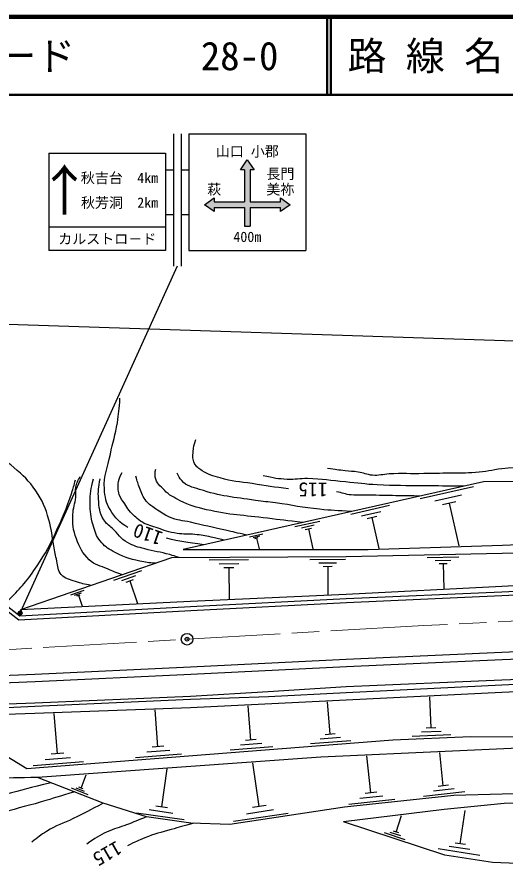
# Model space of a CAD drawing. Units: millimetres, scale not verified. Extents: x 40000 to 680000, y 20000 to 380000.
# Drawn here: x 137896 to 200618, y 270951 to 380000 of the extents above; entities that cross this region are included whole.
import ezdxf
from ezdxf.enums import TextEntityAlignment as Align

# ---------------------------------------------------------------- set-up
doc = ezdxf.new("R2010")
doc.units = ezdxf.units.MM
doc.header["$LTSCALE"] = 1000
doc.header["$PDMODE"] = 32
doc.header["$PDSIZE"] = 500
doc.linetypes.add('CHAIN', pattern=[18.5, 12, -1.5, 3.5, -1.5])
for name, color, linetype, lineweight in [('M-BGD', 7, 'Continuous', 25), ('M-BMK', 2, 'CHAIN', 13), ('M-BMK-SRVR', 3, 'Continuous', 25), ('M-STR-STRC', 7, 'Continuous', 25), ('M-TTL', 2, 'Continuous', 140), ('M-TTL-LINE', 7, 'Continuous', 50)]:
    doc.layers.add(name, color=color, linetype=linetype, lineweight=lineweight)
doc.layers.add('M-TTL-TXT', color=7, linetype='Continuous')
doc.styles.add('ＭＳ ゴシック', font='')
doc.styles.get('ＭＳ ゴシック').set_extended_font_data('MS Gothic')

msp = doc.modelspace()

# ---------------------------------------------------------------- hatches: boundary and pattern name
at = {"layer": 'M-STR-STRC'}
msp.add_hatch(color=256, dxfattribs=at).paths.add_polyline_path([(163250, 356760), (163250, 356260), (167125, 356260), (167125, 360385), (166625, 360385), (167500, 361635), (168375, 360385), (167875, 360385), (167875, 356260), (171750, 356260), (171750, 356760), (173000, 355885), (171750, 355010), (171750, 355510), (167875, 355510), (167875, 353135), (167125, 353135), (167125, 355510), (163250, 355510), (163250, 355010), (162000, 355885)])

# ---------------------------------------------------------------- linework, layer by layer
at = {"layer": 'M-BGD'}
for p, q in [((469131, 329471), (60729, 343036)), ((189709, 318169), (196570, 319714)), ((191579, 317869), (195009, 318642)), ((192591, 317377), (194306, 317763)), ((193448, 317570), (194684, 312081)), ((180798, 316163), (185774, 317283)), ((182154, 315945), (184642, 316505)), ((173610, 314544), (176809, 315264)), ((182888, 315588), (184132, 315868)), ((183510, 315728), (184406, 311747)), ((174482, 314404), (176081, 314764)), ((174954, 314175), (175753, 314355)), ((175354, 314265), (175930, 311706)), ((167766, 313228), (169476, 313613)), ((168232, 313153), (169087, 313346)), ((168484, 313030), (168912, 313127)), ((168698, 313078), (169006, 311710)), ((162595, 310278), (167654, 310302)), ((163862, 309778), (166392, 309790)), ((175552, 310341), (180101, 310363)), ((176691, 309892), (178966, 309903)), ((190614, 310583), (194683, 310669)), ((191640, 310198), (193675, 310240)), ((192157, 309801), (193174, 309823)), ((192666, 309812), (192734, 306557)), ((150334, 307675), (153961, 308928)), ((164497, 309275), (165762, 309281)), ((165129, 309278), (165149, 305231)), ((177262, 309440), (178400, 309445)), ((177831, 309443), (177849, 305803)), ((151366, 307625), (153179, 308252)), ((151944, 307419), (152851, 307733)), ((152398, 307576), (153400, 304674)), ((144813, 305767), (146552, 306368)), ((145308, 305744), (146177, 306044)), ((145585, 305645), (146020, 305795)), ((145802, 305720), (146283, 304329)), ((138336, 303847), (138283, 303039)), ((191122, 288678), (190948, 292680)), ((167960, 287133), (167614, 291529)), ((178136, 287872), (177809, 292021)), ((143105, 285372), (142697, 290545)), ((156010, 286276), (155638, 291008)), ((178784, 287923), (177487, 287821)), ((192394, 288232), (189893, 288124)), ((191747, 288705), (190497, 288651)), ((168647, 287187), (167273, 287079)), ((180811, 287039), (175624, 286631)), ((179473, 287455), (176880, 287251)), ((193667, 287786), (188664, 287569)), ((157536, 285801), (154578, 285569)), ((156750, 286335), (155271, 286218)), ((170794, 286250), (165299, 285818)), ((169377, 286692), (166629, 286475)), ((144772, 284852), (141539, 284598)), ((143913, 285435), (142296, 285308)), ((159061, 285326), (153146, 284861)), ((183388, 280358), (182872, 285088)), ((192689, 281253), (192225, 285513)), ((146440, 284333), (139973, 283824)), ((169025, 278590), (168190, 284195)), ((146138, 280957), (146808, 282680)), ((156495, 278541), (157183, 283412)), ((147047, 280107), (144893, 280945)), ((146592, 280532), (145515, 280951)), ((146407, 280852), (145868, 281062)), ((184127, 280439), (182649, 280277)), ((195468, 280479), (190143, 279898)), ((194079, 280866), (191416, 280576)), ((193355, 281326), (192024, 281181)), ((186474, 279498), (180561, 278853)), ((184931, 279928), (181975, 279605)), ((157931, 277717), (154886, 278147)), ((157256, 278433), (155733, 278648)), ((170881, 278151), (167378, 277629)), ((169901, 278721), (168150, 278460)), ((159367, 276893), (153278, 277753)), ((172737, 277711), (165731, 276667)), ((186633, 275305), (187334, 277441)), ((194858, 273797), (195513, 278068)), ((187793, 274333), (185123, 275209)), ((187213, 274819), (185878, 275257)), ((186967, 275196), (186300, 275414)), ((195525, 273695), (194191, 273899)), ((197363, 272320), (192025, 273139)), ((196111, 273058), (193441, 273468))]:
    msp.add_line(p, q, dxfattribs=at)
for points in [[(233495, 314187), (204701, 320334), (197840, 320308), (159249, 311618)], [(280229, 309424), (270232, 308963), (260222, 308534), (250226, 308106), (240217, 307681), (230230, 307275), (220234, 306583), (200212, 305650), (180224, 304766), (160231, 303744), (138126, 302534), (121611, 315358), (120398, 315601), (106730, 316498), (82828, 311109), (60641, 300610)], [(280207, 309919), (270210, 309458), (260201, 309028), (250205, 308601), (240196, 308176), (230203, 307770), (220205, 307078), (200190, 306145), (180201, 305261), (160204, 304239), (138283, 303039), (121823, 315821), (120463, 316093), (106691, 316997), (82665, 311581), (60642, 301159)], [(159249, 311618), (183046, 311605), (200301, 312165), (224070, 313163), (233495, 314187)], [(252747, 309631), (238200, 313314), (226071, 312236), (214047, 311454), (200231, 311086), (180208, 310664), (157748, 310554), (138336, 303847)], [(252747, 309631), (250166, 309521), (240158, 309096), (230153, 308690), (220175, 307900), (200195, 306842), (180205, 305809), (160203, 304908), (138336, 303847)], [(280239, 301092), (270238, 300747), (260244, 300298), (250252, 299809), (240245, 299321), (230255, 298907), (220261, 298265), (200233, 297442), (180241, 296520), (160249, 295546), (140242, 294589), (120246, 293785), (100255, 292627), (80261, 291357), (60619, 290209)], [(280205, 302040), (270200, 301695), (260199, 301246), (250206, 300756), (240203, 300269), (230205, 299854), (220211, 299213), (200191, 298390), (180196, 297467), (160203, 296494), (140200, 295537), (120200, 294733), (100197, 293574), (80203, 292304), (60621, 291159)], [(254171, 297245), (230196, 296208), (220201, 295582), (210201, 295211), (200188, 294813), (180194, 293982), (170177, 293316), (160190, 292737), (140202, 291879), (120178, 291121), (100184, 290013), (80172, 288851), (60574, 287615)], [(254213, 296850), (230225, 295772), (220202, 295135), (210210, 294640), (200217, 294198), (180209, 293204), (170204, 292700), (160200, 292330), (140202, 291452), (120210, 290506), (100219, 289398), (80209, 288236), (60613, 287000)], [(254269, 295848), (233545, 294942), (222531, 294252), (200199, 293248), (180200, 292237), (160187, 291271), (140205, 290556), (120331, 289840)], [(120545, 289168), (134038, 286585), (139151, 283458), (186184, 287161), (196172, 287595), (214103, 287556), (225780, 285945), (233896, 290012), (254262, 295513)], [(224351, 284612), (210801, 286458), (176944, 284919), (140524, 282323)], [(224351, 284612), (219556, 278630), (208179, 280230), (200232, 280178), (194042, 280022), (179995, 278489), (165253, 276293), (160224, 276469), (154560, 277269), (148993, 279028), (140524, 282323)], [(218485, 277616), (215835, 278161), (205715, 279082), (200498, 278995), (192812, 278195), (179844, 276625)], [(218485, 277616), (212918, 273147), (209545, 271773), (206745, 271252), (204397, 271182), (199007, 271408), (192886, 272347), (179844, 276625)]]:
    msp.add_lwpolyline(points, dxfattribs=at)
for points, knots in [([(147430, 306989), (146490, 307161), (146172, 307217), (145407, 307498), (144662, 307772), (144105, 307791), (143581, 308385), (143111, 308918), (143204, 309430), (143027, 310118), (142833, 310875), (142770, 311310), (142621, 312078), (142368, 313384), (142384, 314152), (142007, 315428), (141554, 316961), (141201, 317827), (140303, 319149), (139407, 320469), (138728, 321100), (137509, 322129), (136384, 323078), (135656, 323490), (134406, 324266), (132732, 325304), (131761, 325838), (130001, 326723), (128178, 327640), (127162, 328198), (125223, 328832), (123307, 329458), (122164, 329570), (120180, 329927), (118316, 330263), (117272, 330522), (115380, 330623), (113379, 330729), (112240, 330761), (110251, 330518), (108749, 330335), (107946, 330004), (106481, 329623), (105317, 329320), (104614, 329266), (103525, 328753), (102782, 328403), (102522, 327948), (101821, 327519), (101171, 327121), (100805, 326873), (100082, 326632), (99036, 326283), (98417, 326141), (97317, 326058), (95444, 325916), (94354, 325990), (92518, 326389), (91540, 326601), (91102, 327049), (90170, 327414), (89210, 327791), (88665, 327984), (87684, 328301), (86457, 328698), (85802, 329115), (84519, 329240), (83618, 329328), (83082, 329328), (82206, 329101), (81253, 328855), (80783, 328505), (79945, 327988), (78582, 327147), (77880, 326562), (76711, 325467), (75392, 324232), (74833, 323363), (73702, 321954), (72696, 320700), (72236, 319918), (71268, 318633), (70828, 318049), (70574, 317728), (70120, 317155), (69476, 316342), (69157, 315847), (68434, 315103), (67917, 314572), (67599, 314272), (66938, 313938), (65816, 313369), (65033, 313600), (63721, 313781)], [0, 0, 0, 0, 1, 1, 1, 2, 2, 2, 3, 3, 3, 4, 4, 4, 5, 5, 5, 6, 6, 6, 7, 7, 7, 8, 8, 8, 9, 9, 9, 10, 10, 10, 11, 11, 11, 12, 12, 12, 13, 13, 13, 14, 14, 14, 15, 15, 15, 16, 16, 16, 17, 17, 17, 18, 18, 18, 19, 19, 19, 20, 20, 20, 21, 21, 21, 22, 22, 22, 23, 23, 23, 24, 24, 24, 25, 25, 25, 26, 26, 26, 27, 27, 27, 28, 28, 28, 29, 29, 29, 30, 30, 30, 31, 31, 31, 31]), ([(152159, 314433), (151071, 315083), (150504, 315633), (149864, 316728), (149320, 317658), (149206, 318313), (149134, 319389), (149016, 321149), (149559, 322109), (149899, 323840), (150210, 325425), (150562, 326278), (150803, 327875), (150990, 329110), (151034, 329556), (151133, 331057)], [0, 0, 0, 0, 1, 1, 1, 2, 2, 2, 3, 3, 3, 4, 4, 4, 5, 5, 5, 5]), ([(172801, 319410), (170957, 319589), (169933, 319772), (168105, 320071), (166499, 320334), (165558, 320323), (164002, 320801), (163072, 321087), (162495, 321180), (161689, 321723), (161251, 322018), (160973, 322201), (160715, 322662), (160425, 323181), (160513, 323581), (160541, 324175), (160570, 324794), (160664, 325059), (160889, 325723)], [0, 0, 0, 0, 1, 1, 1, 2, 2, 2, 3, 3, 3, 4, 4, 4, 5, 5, 5, 6, 6, 6, 6]), ([(208753, 323136), (207408, 322791), (207002, 322717), (205866, 322510), (203685, 322113), (202416, 322242), (200215, 321971), (198887, 321807), (198158, 321582), (196824, 321484), (195530, 321389), (194800, 321442), (193503, 321415), (192198, 321387), (191468, 321365), (190164, 321345), (188432, 321318), (187460, 321389), (185730, 321310), (184885, 321272), (184414, 321048), (183573, 321136), (182839, 321213), (182459, 321439), (181730, 321554), (181090, 321654), (180722, 321639), (180078, 321710), (179192, 321809), (178902, 321858), (177817, 322023)], [0, 0, 0, 0, 1, 1, 1, 2, 2, 2, 3, 3, 3, 4, 4, 4, 5, 5, 5, 6, 6, 6, 7, 7, 7, 8, 8, 8, 9, 9, 9, 10, 10, 10, 10]), ([(174644, 315084), (172429, 315328), (171857, 315399), (170073, 315622), (167020, 316002), (165269, 316017), (162273, 316717), (160912, 317036), (160116, 317207), (158883, 317865), (158040, 318314), (157495, 318519), (156848, 319221), (156308, 319807), (155778, 320100), (155674, 320891), (155622, 321285), (155624, 321507), (155726, 321908)], [0, 0, 0, 0, 1, 1, 1, 2, 2, 2, 3, 3, 3, 4, 4, 4, 5, 5, 5, 6, 6, 6, 6]), ([(151411, 308364), (150514, 308686), (150259, 308786), (149538, 309100), (148590, 309513), (147918, 309575), (147173, 310294), (146288, 311150), (145957, 311829), (145527, 312984), (145097, 314141), (145028, 314879), (145075, 316114), (145108, 316982), (145379, 317440), (145458, 318305), (145503, 318805), (145371, 319096), (145458, 319592), (145559, 320167), (145713, 320408), (146037, 320971)], [0, 0, 0, 0, 1, 1, 1, 2, 2, 2, 3, 3, 3, 4, 4, 4, 5, 5, 5, 6, 6, 6, 7, 7, 7, 7]), ([(155689, 309843), (154767, 309901), (154458, 309954), (153683, 310109), (152279, 310388), (151504, 310690), (150240, 311361), (149511, 311747), (149118, 312053), (148605, 312700), (148063, 313383), (147921, 313895), (147684, 314734), (147373, 315829), (147290, 316482), (147284, 317621), (147277, 318828), (147403, 319330), (147718, 320681)], [0, 0, 0, 0, 1, 1, 1, 2, 2, 2, 3, 3, 3, 4, 4, 4, 5, 5, 5, 6, 6, 6, 6]), ([(158743, 310559), (158170, 310755), (158004, 310800), (157526, 310941), (156290, 311305), (155550, 311325), (154309, 311671), (153429, 311917), (152918, 312049), (152118, 312489), (151183, 313002), (150889, 313612), (150118, 314349), (149695, 314755), (149371, 314915), (149057, 315410), (148476, 316327), (148458, 317023), (148379, 318105), (148306, 319111), (148378, 319555), (148588, 320679)], [0, 0, 0, 0, 1, 1, 1, 2, 2, 2, 3, 3, 3, 4, 4, 4, 5, 5, 5, 6, 6, 6, 7, 7, 7, 7]), ([(164501, 312800), (163722, 313006), (163504, 313060), (162858, 313195), (162049, 313365), (161592, 313447), (160771, 313543), (159879, 313647), (159363, 313524), (158476, 313665), (157403, 313835), (156824, 314058), (155798, 314412), (154984, 314694), (154465, 314765), (153763, 315264), (153133, 315713), (152824, 316034), (152320, 316621), (152058, 316925), (151962, 317135), (151746, 317473), (151461, 317920), (151205, 318131), (151051, 318638), (150858, 319269), (150832, 319678), (150964, 320325), (151061, 320801), (151147, 321013), (151398, 321490)], [0, 0, 0, 0, 1, 1, 1, 2, 2, 2, 3, 3, 3, 4, 4, 4, 5, 5, 5, 6, 6, 6, 7, 7, 7, 8, 8, 8, 9, 9, 9, 10, 10, 10, 10]), ([(167401, 313453), (166080, 313757), (165749, 313833), (164691, 314076), (162938, 314478), (161952, 314687), (160202, 315102), (159142, 315354), (158488, 315323), (157494, 315771), (156757, 316103), (156378, 316365), (155717, 316830), (155223, 317176), (154910, 317345), (154519, 317803), (154049, 318354), (153943, 318782), (153676, 319455), (153438, 320057), (153374, 320295), (153189, 321038)], [0, 0, 0, 0, 1, 1, 1, 2, 2, 2, 3, 3, 3, 4, 4, 4, 5, 5, 5, 6, 6, 6, 7, 7, 7, 7]), ([(180921, 316498), (178954, 316577), (178401, 316614), (176791, 316767), (174571, 316978), (173351, 317290), (171140, 317585), (170129, 317719), (169558, 317766), (168549, 317915), (165718, 318332), (164072, 318412), (161361, 319326), (160411, 319646), (159711, 319707), (159065, 320473), (158784, 320806), (158648, 320983), (158465, 321412)], [0, 0, 0, 0, 1, 1, 1, 2, 2, 2, 3, 3, 3, 4, 4, 4, 5, 5, 5, 6, 6, 6, 6]), ([(195364, 319750), (192848, 319754), (192206, 319756), (190181, 319780), (187838, 319808), (186522, 319774), (184182, 319897), (182594, 319981), (181713, 320136), (180130, 320280), (178222, 320453), (177160, 320682), (175244, 320715), (174224, 320732), (173654, 320571), (172635, 320610), (171414, 320658), (170952, 320770), (169540, 321062)], [0, 0, 0, 0, 1, 1, 1, 2, 2, 2, 3, 3, 3, 4, 4, 4, 5, 5, 5, 6, 6, 6, 6]), ([(136291, 304585), (138152, 306449), (138783, 307067), (140079, 308896), (141309, 310631), (141894, 311689), (142791, 313617), (143729, 315630), (144260, 316768), (144930, 318886), (145136, 319534), (145216, 319759), (145426, 320555)], [0, 0, 0, 0, 1, 1, 1, 2, 2, 2, 3, 3, 3, 4, 4, 4, 4]), ([(189676, 318470), (188420, 318485), (188103, 318490), (187095, 318506), (185695, 318529), (184912, 318553), (183512, 318576), (182466, 318593), (181876, 318514), (180834, 318610), (180089, 318680), (179699, 318902), (178956, 318993)], [0, 0, 0, 0, 1, 1, 1, 2, 2, 2, 3, 3, 3, 4, 4, 4, 4]), ([(142288, 281637), (139437, 280946), (138684, 280768), (136393, 280139), (134388, 279589), (133266, 279271), (131281, 278652), (129612, 278133), (128629, 277946), (127047, 277203), (126152, 276783), (125677, 276482), (124875, 275905), (123757, 275101), (123408, 274655), (122334, 273462)], [0, 0, 0, 0, 1, 1, 1, 2, 2, 2, 3, 3, 3, 4, 4, 4, 5, 5, 5, 5]), ([(140524, 282323), (135741, 282217), (134264, 282285), (130319, 281660), (128040, 281299), (126727, 281195), (124528, 280495), (123734, 280242), (123271, 280101), (122563, 279660)], [0, 0, 0, 0, 1, 1, 1, 2, 2, 2, 3, 3, 3, 3]), ([(145294, 280467), (143216, 279848), (142693, 279690), (141027, 279187), (138825, 278522), (137513, 278361), (135393, 277466), (134052, 276899), (133215, 276650), (132107, 275705), (131090, 274838), (130738, 274307), (129955, 273044)], [0, 0, 0, 0, 1, 1, 1, 2, 2, 2, 3, 3, 3, 4, 4, 4, 4]), ([(148993, 279028), (147141, 278047), (146656, 277787), (145136, 277035), (143800, 276374), (142947, 276196), (141693, 275392), (140928, 274902), (140641, 274704), (139814, 274022)], [0, 0, 0, 0, 1, 1, 1, 2, 2, 2, 3, 3, 3, 3]), ([(154560, 277269), (153324, 276764), (153001, 276631), (151992, 276247), (151019, 275877), (150434, 275769), (149488, 275333), (148401, 274832), (148023, 274560), (146854, 273768)], [0, 0, 0, 0, 1, 1, 1, 2, 2, 2, 3, 3, 3, 3]), ([(160615, 276455), (159209, 276066), (158845, 275963), (157716, 275629), (156384, 275235), (155605, 275101), (154319, 274574), (153440, 274214), (153124, 274069), (152117, 273542)], [0, 0, 0, 0, 1, 1, 1, 2, 2, 2, 3, 3, 3, 3])]:
    msp.add_open_spline(points, degree=3, knots=knots, dxfattribs=at)
msp.add_open_spline([(161907, 312216), (159626, 312529), (158958, 312626), (157098, 313041)], degree=3, dxfattribs=at)
at = {"layer": 'M-BMK'}
msp.add_lwpolyline([(410209, 297404), (400208, 299268), (390203, 301120), (380195, 302837), (368449, 304435), (359464, 305421), (350210, 306319), (340199, 307025), (330200, 307413), (320217, 307451), (310194, 307187), (290208, 306482), (281606, 306067), (261613, 305252), (253628, 304899), (230176, 303906), (190203, 301832), (137795, 298824), (122826, 298317), (107803, 297768), (82847, 296486), (70210, 295920), (60630, 295255)], dxfattribs=at)
at = {"layer": 'M-BMK-SRVR'}
msp.add_circle((159759, 300085), 750, dxfattribs=at)
msp.add_point((159759, 300085), dxfattribs=at)
at = {"layer": 'M-STR-STRC'}
for p, q in [((158000, 365000), (158000, 348000)), ((159000, 365000), (159000, 348000)), ((160000, 365000), (160000, 350000)), ((160000, 365000), (175000, 365000)), ((175000, 365000), (175000, 350000)), ((142000, 362500), (157000, 362500)), ((142000, 362500), (142000, 350000)), ((157000, 362500), (157000, 350000)), ((166625, 360385), (167500, 361635)), ((167500, 361635), (168375, 360385)), ((157000, 360375), (158000, 360375)), ((159000, 360375), (160000, 360375)), ((167125, 360385), (166625, 360385)), ((167125, 360385), (167125, 356260)), ((168375, 360385), (167875, 360385)), ((167875, 360385), (167875, 356260)), ((162000, 355885), (163250, 356760)), ((163250, 356760), (163250, 356260)), ((171750, 356760), (173000, 355885)), ((171750, 356260), (171750, 356760)), ((163250, 355010), (162000, 355885)), ((163250, 356260), (167125, 356260)), ((163250, 355510), (163250, 355010)), ((163250, 355510), (167125, 355510)), ((167125, 355510), (167125, 353135)), ((167875, 356260), (171750, 356260)), ((167875, 355510), (167875, 353135)), ((167875, 355510), (171750, 355510)), ((173000, 355885), (171750, 355010)), ((171750, 355010), (171750, 355510)), ((157000, 354625), (158000, 354625)), ((159000, 354625), (160000, 354625)), ((157000, 353000), (142000, 353000)), ((167125, 353135), (167875, 353135)), ((157000, 350000), (142000, 350000)), ((160000, 350000), (175000, 350000)), ((158500, 348000), (138371, 303579))]:
    msp.add_line(p, q, dxfattribs=at)
for radius in [150, 120, 90, 60, 30]:
    msp.add_circle((138309, 303443), radius, dxfattribs=at)
msp.add_point((138309, 303443), dxfattribs=at)
at = {"layer": 'M-TTL'}
msp.add_line((680000, 380000), (40000, 380000), dxfattribs=at)
at = {"layer": 'M-TTL-LINE'}
for p, q in [((177750, 380000), (177750, 370000)), ((178250, 380000), (178250, 370000)), ((40000, 370000), (680000, 370000))]:
    msp.add_line(p, q, dxfattribs=at)

# ---------------------------------------------------------------- texts
at = {"layer": 'M-BGD', "style": 'ＭＳ ゴシック'}
for s, rotation, p in [('115', 180, (175927, 319283)), ('110', 160.637, (154703, 313540)), ('115', 209.8, (149503, 272531))]:
    msp.add_text(s, height=1833, rotation=rotation, dxfattribs=at).set_placement(p, align=Align.MIDDLE_CENTER)
at = {"layer": 'M-STR-STRC', "style": 'ＭＳ ゴシック'}
for s, height, p in [('山口 小郡', 1320, (167500, 362735)), ('↑', 5132, (144000, 357750)), ('秋吉台', 1320, (148800, 359333)), ('4km', 1320, (154700, 359333)), ('長門', 1320, (171750, 359860)), ('萩', 1320, (163250, 357860)), ('美祢', 1320, (171750, 357860)), ('秋芳洞', 1320, (148820, 356152)), ('2km', 1320, (154700, 356152)), ('カルストロ－ド', 1320, (149500, 351500)), ('400m', 1320, (167500, 351765))]:
    msp.add_text(s, height=height, dxfattribs=at).set_placement(p, align=Align.MIDDLE_CENTER)
at = {"layer": 'M-TTL-TXT', "style": 'ＭＳ ゴシック'}
for s, p in [('路 線 名', (180380, 375000)), ('図面コード', (120380, 375000)), ('28-0', (161521, 375000))]:
    msp.add_text(s, height=3666, dxfattribs=at).set_placement(p, align=Align.MIDDLE_LEFT)

doc.saveas('drawing.dxf')
